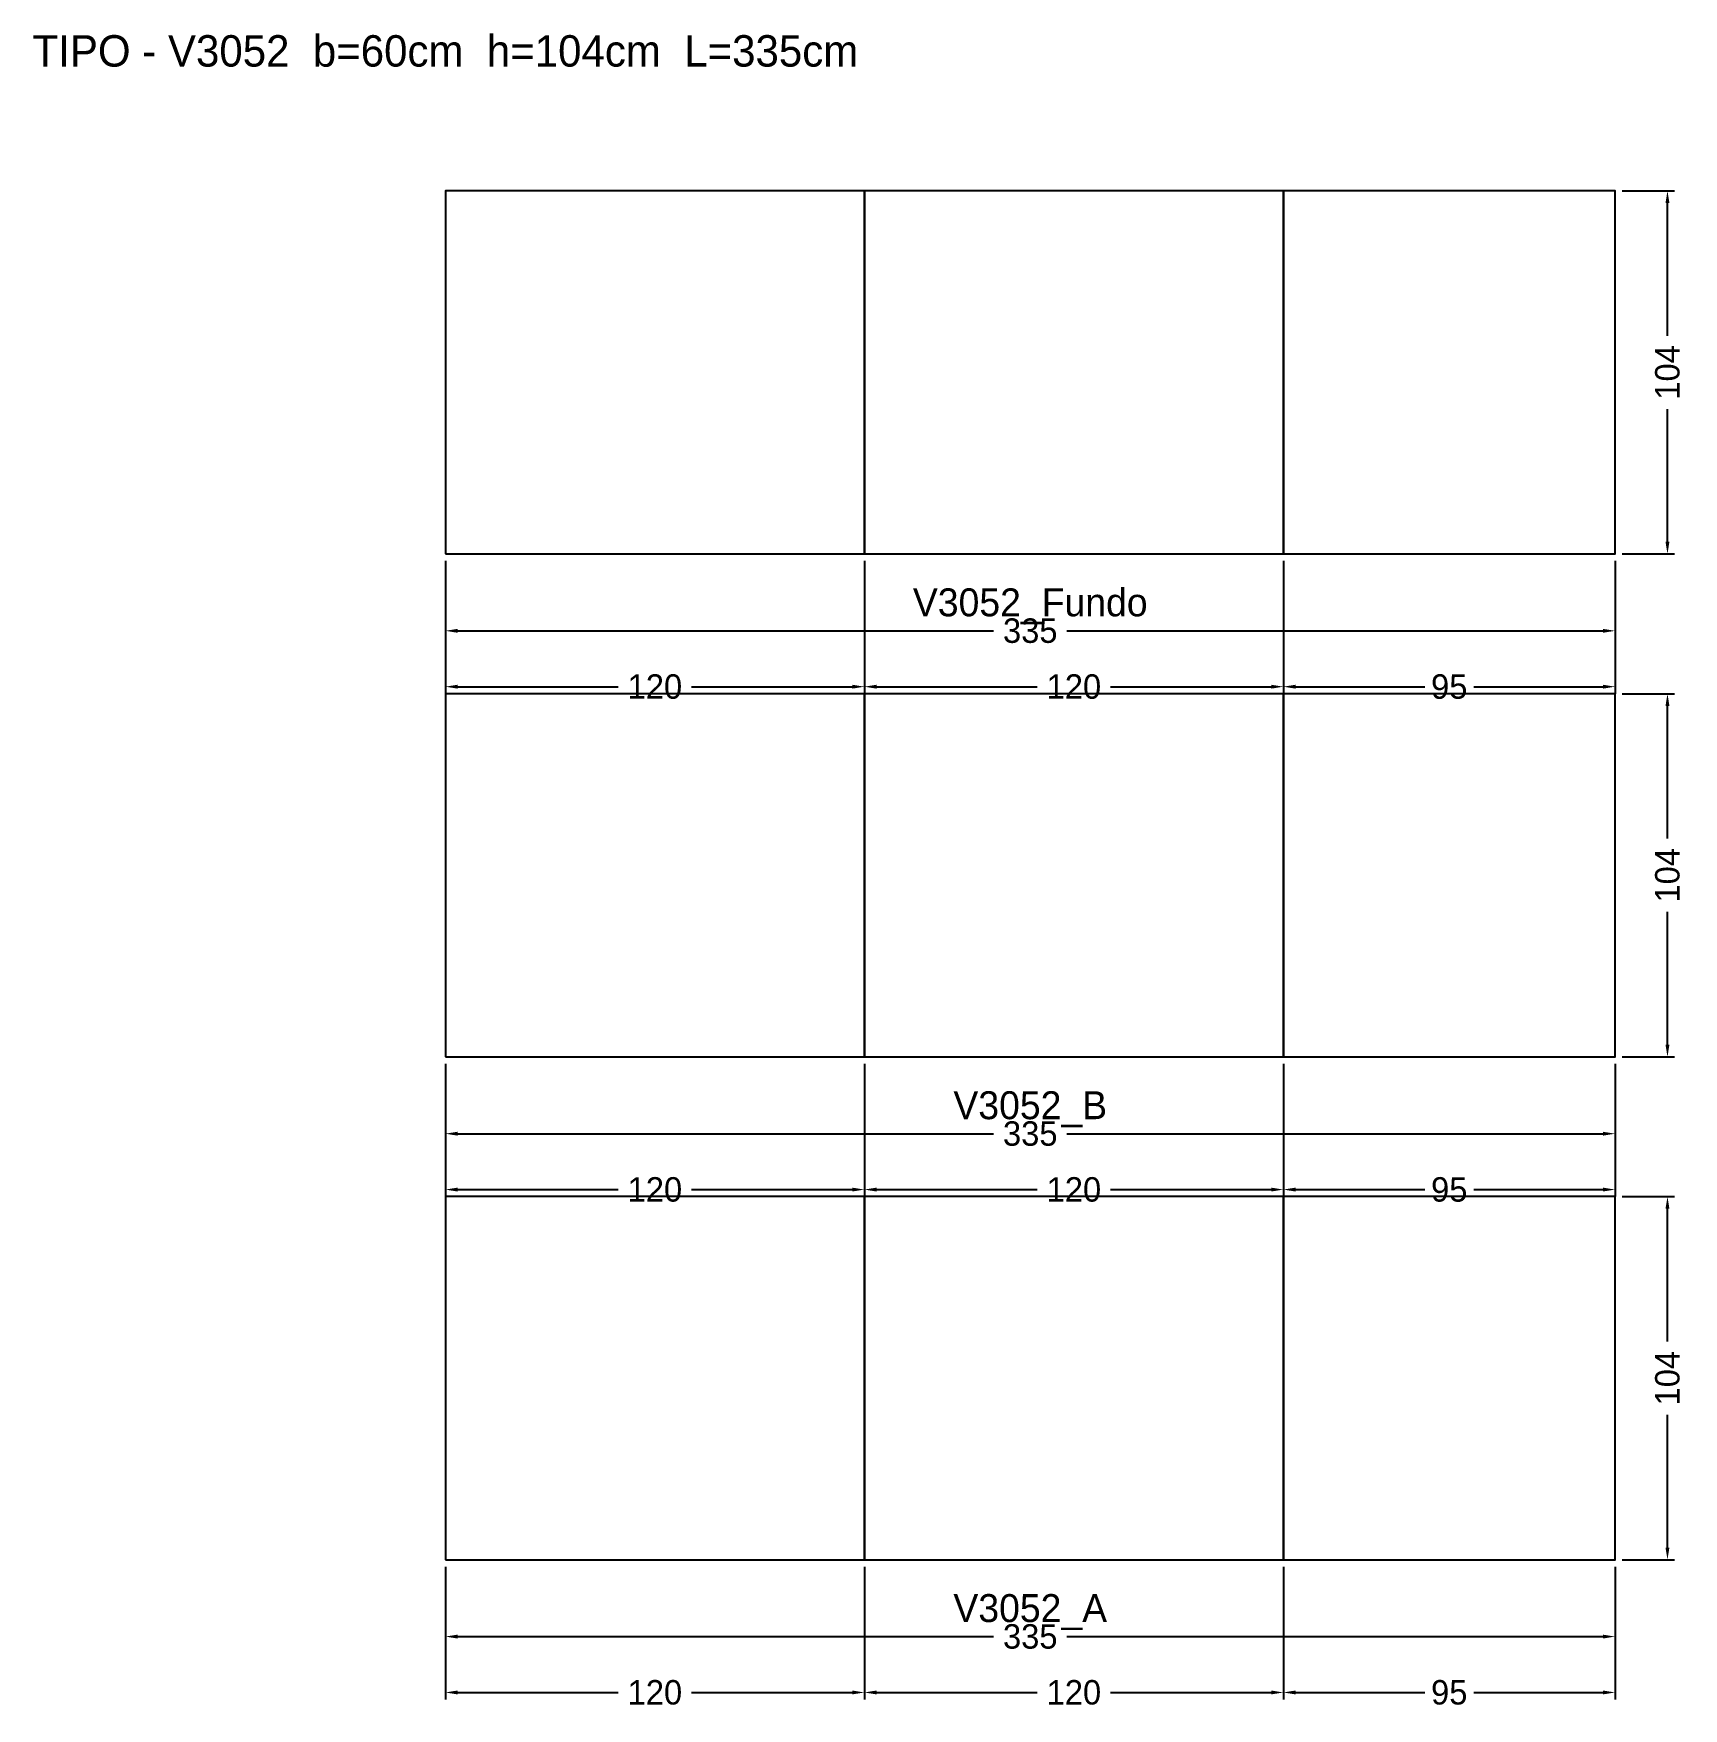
# Model space of a CAD drawing. Header units: metres. Extents: x -118 to 355, y -43 to 437.
import ezdxf

# ---------------------------------------------------------------- set-up
doc = ezdxf.new("R2010")
doc.units = ezdxf.units.M
for name, color, linetype in [('COTA', 3, 'Continuous'), ('NOMENCLATURA', 2, 'Continuous'), ('Paineis', 7, 'Continuous'), ('Texto Secao', 2, 'Continuous')]:
    doc.layers.add(name, color=color, linetype=linetype)
doc.dimstyles.new('COTA_VIG', dxfattribs={"dimtxt": 7, "dimasz": 3.5, "dimexe": 2, "dimexo": 2, "dimgap": 1.5, "dimtad": 1, "dimdec": 1, "dimcen": 2.5, "dimclrd": 3, "dimclre": 3, "dimclrt": 3, "dimazin": 3, "dimtfac": 1, "dimtmove": 0, "dimatfit": 3})

# ---------------------------------------------------------------- blocks, each defined once
blk = doc.blocks.new('_CLOSEDFILLED')
at = {"color": 0, "linetype": 'BYBLOCK'}
blk.add_solid([(-1, 0.16), (0, 0), (-1, -0.16)], dxfattribs=at)
blk = doc.blocks.new('*D1')
at = {"color": 3}
for p, q in [((0, -2), (0, -24)), ((335, -2), (335, -24)), ((3.5, -22), (157, -22)), ((178, -22), (331.5, -22))]:
    blk.add_line(p, q, dxfattribs=at)
at = {"layer": 'Defpoints'}
for p in [(0, 0), (335, 0), (0, -22)]:
    blk.add_point(p, dxfattribs=at)
at = {"layer": 'COTA', "color": 3, "xscale": 3.5, "yscale": 3.5, "rotation": 180}
blk.add_blockref('_CLOSEDFILLED', (0, -22), dxfattribs=at)
at = {"layer": 'COTA', "color": 3, "xscale": 3.5, "yscale": 3.5}
blk.add_blockref('_CLOSEDFILLED', (335, -22), dxfattribs=at)
at = {"layer": 'COTA', "color": 3, "insert": (167.5, -22), "char_height": 7, "attachment_point": 5}
blk.add_mtext('335', dxfattribs=at)
blk = doc.blocks.new('*D2')
at = {"color": 3}
for p, q in [((0, -2), (0, -40)), ((120, -2), (120, -40)), ((3.5, -38), (49.5, -38)), ((70.5, -38), (116.5, -38))]:
    blk.add_line(p, q, dxfattribs=at)
at = {"layer": 'Defpoints'}
for p in [(0, 0), (120, 0), (0, -38)]:
    blk.add_point(p, dxfattribs=at)
at = {"layer": 'COTA', "color": 3, "xscale": 3.5, "yscale": 3.5, "rotation": 180}
blk.add_blockref('_CLOSEDFILLED', (0, -38), dxfattribs=at)
at = {"layer": 'COTA', "color": 3, "xscale": 3.5, "yscale": 3.5}
blk.add_blockref('_CLOSEDFILLED', (120, -38), dxfattribs=at)
at = {"layer": 'COTA', "color": 3, "insert": (60, -38), "char_height": 7, "attachment_point": 5}
blk.add_mtext('120', dxfattribs=at)
blk = doc.blocks.new('*D3')
at = {"color": 3}
for p, q in [((120, -2), (120, -40)), ((240, -2), (240, -40)), ((123.5, -38), (169.5, -38)), ((190.5, -38), (236.5, -38))]:
    blk.add_line(p, q, dxfattribs=at)
at = {"layer": 'Defpoints'}
for p in [(120, 0), (240, 0), (120, -38)]:
    blk.add_point(p, dxfattribs=at)
at = {"layer": 'COTA', "color": 3, "xscale": 3.5, "yscale": 3.5, "rotation": 180}
blk.add_blockref('_CLOSEDFILLED', (120, -38), dxfattribs=at)
at = {"layer": 'COTA', "color": 3, "xscale": 3.5, "yscale": 3.5}
blk.add_blockref('_CLOSEDFILLED', (240, -38), dxfattribs=at)
at = {"layer": 'COTA', "color": 3, "insert": (180, -38), "char_height": 7, "attachment_point": 5}
blk.add_mtext('120', dxfattribs=at)
blk = doc.blocks.new('*D4')
at = {"color": 3}
for p, q in [((240, -2), (240, -40)), ((335, -2), (335, -40)), ((243.5, -38), (280.5, -38)), ((294.5, -38), (331.5, -38))]:
    blk.add_line(p, q, dxfattribs=at)
at = {"layer": 'Defpoints'}
for p in [(240, 0), (335, 0), (240, -38)]:
    blk.add_point(p, dxfattribs=at)
at = {"layer": 'COTA', "color": 3, "xscale": 3.5, "yscale": 3.5, "rotation": 180}
blk.add_blockref('_CLOSEDFILLED', (240, -38), dxfattribs=at)
at = {"layer": 'COTA', "color": 3, "xscale": 3.5, "yscale": 3.5}
blk.add_blockref('_CLOSEDFILLED', (335, -38), dxfattribs=at)
at = {"layer": 'COTA', "color": 3, "insert": (287.5, -38), "char_height": 7, "attachment_point": 5}
blk.add_mtext('95', dxfattribs=at)
blk = doc.blocks.new('*D5')
at = {"color": 3}
for p, q in [((337, 104), (352, 104)), ((350, 62.5), (350, 100.5)), ((350, 3.5), (350, 41.5)), ((337, 0), (352, 0))]:
    blk.add_line(p, q, dxfattribs=at)
at = {"layer": 'Defpoints'}
for p in [(335, 104), (335, 0), (350, 0)]:
    blk.add_point(p, dxfattribs=at)
at = {"layer": 'COTA', "color": 3, "xscale": 3.5, "yscale": 3.5}
for p, rotation in [((350, 104), 90), ((350, 0), 270)]:
    blk.add_blockref('_CLOSEDFILLED', p, dxfattribs=dict(at, rotation=rotation))
at = {"layer": 'COTA', "color": 3, "insert": (350, 52), "char_height": 7, "attachment_point": 5, "rotation": 90}
blk.add_mtext('104', dxfattribs=at)
blk = doc.blocks.new('*D6')
at = {"color": 3}
for p, q in [((0, 142), (0, 120)), ((335, 142), (335, 120)), ((3.5, 122), (157, 122)), ((178, 122), (331.5, 122))]:
    blk.add_line(p, q, dxfattribs=at)
at = {"layer": 'Defpoints'}
for p in [(0, 144), (335, 144), (0, 122)]:
    blk.add_point(p, dxfattribs=at)
at = {"layer": 'COTA', "color": 3, "xscale": 3.5, "yscale": 3.5, "rotation": 180}
blk.add_blockref('_CLOSEDFILLED', (0, 122), dxfattribs=at)
at = {"layer": 'COTA', "color": 3, "xscale": 3.5, "yscale": 3.5}
blk.add_blockref('_CLOSEDFILLED', (335, 122), dxfattribs=at)
at = {"layer": 'COTA', "color": 3, "insert": (167.5, 122), "char_height": 7, "attachment_point": 5}
blk.add_mtext('335', dxfattribs=at)
blk = doc.blocks.new('*D7')
at = {"color": 3}
for p, q in [((0, 142), (0, 104)), ((120, 142), (120, 104)), ((3.5, 106), (49.5, 106)), ((70.5, 106), (116.5, 106))]:
    blk.add_line(p, q, dxfattribs=at)
at = {"layer": 'Defpoints'}
for p in [(0, 144), (120, 144), (0, 106)]:
    blk.add_point(p, dxfattribs=at)
at = {"layer": 'COTA', "color": 3, "xscale": 3.5, "yscale": 3.5, "rotation": 180}
blk.add_blockref('_CLOSEDFILLED', (0, 106), dxfattribs=at)
at = {"layer": 'COTA', "color": 3, "xscale": 3.5, "yscale": 3.5}
blk.add_blockref('_CLOSEDFILLED', (120, 106), dxfattribs=at)
at = {"layer": 'COTA', "color": 3, "insert": (60, 106), "char_height": 7, "attachment_point": 5}
blk.add_mtext('120', dxfattribs=at)
blk = doc.blocks.new('*D8')
at = {"color": 3}
for p, q in [((120, 142), (120, 104)), ((240, 142), (240, 104)), ((123.5, 106), (169.5, 106)), ((190.5, 106), (236.5, 106))]:
    blk.add_line(p, q, dxfattribs=at)
at = {"layer": 'Defpoints'}
for p in [(120, 144), (240, 144), (120, 106)]:
    blk.add_point(p, dxfattribs=at)
at = {"layer": 'COTA', "color": 3, "xscale": 3.5, "yscale": 3.5, "rotation": 180}
blk.add_blockref('_CLOSEDFILLED', (120, 106), dxfattribs=at)
at = {"layer": 'COTA', "color": 3, "xscale": 3.5, "yscale": 3.5}
blk.add_blockref('_CLOSEDFILLED', (240, 106), dxfattribs=at)
at = {"layer": 'COTA', "color": 3, "insert": (180, 106), "char_height": 7, "attachment_point": 5}
blk.add_mtext('120', dxfattribs=at)
blk = doc.blocks.new('*D9')
at = {"color": 3}
for p, q in [((240, 142), (240, 104)), ((335, 142), (335, 104)), ((243.5, 106), (280.5, 106)), ((294.5, 106), (331.5, 106))]:
    blk.add_line(p, q, dxfattribs=at)
at = {"layer": 'Defpoints'}
for p in [(240, 144), (335, 144), (240, 106)]:
    blk.add_point(p, dxfattribs=at)
at = {"layer": 'COTA', "color": 3, "xscale": 3.5, "yscale": 3.5, "rotation": 180}
blk.add_blockref('_CLOSEDFILLED', (240, 106), dxfattribs=at)
at = {"layer": 'COTA', "color": 3, "xscale": 3.5, "yscale": 3.5}
blk.add_blockref('_CLOSEDFILLED', (335, 106), dxfattribs=at)
at = {"layer": 'COTA', "color": 3, "insert": (287.5, 106), "char_height": 7, "attachment_point": 5}
blk.add_mtext('95', dxfattribs=at)
blk = doc.blocks.new('*D10')
at = {"color": 3}
for p, q in [((337, 248), (352, 248)), ((350, 206.5), (350, 244.5)), ((350, 147.5), (350, 185.5)), ((337, 144), (352, 144))]:
    blk.add_line(p, q, dxfattribs=at)
at = {"layer": 'Defpoints'}
for p in [(335, 248), (335, 144), (350, 144)]:
    blk.add_point(p, dxfattribs=at)
at = {"layer": 'COTA', "color": 3, "xscale": 3.5, "yscale": 3.5}
for p, rotation in [((350, 248), 90), ((350, 144), 270)]:
    blk.add_blockref('_CLOSEDFILLED', p, dxfattribs=dict(at, rotation=rotation))
at = {"layer": 'COTA', "color": 3, "insert": (350, 196), "char_height": 7, "attachment_point": 5, "rotation": 90}
blk.add_mtext('104', dxfattribs=at)
blk = doc.blocks.new('*D11')
at = {"color": 3}
for p, q in [((0, 286), (0, 264)), ((335, 286), (335, 264)), ((3.5, 266), (157, 266)), ((178, 266), (331.5, 266))]:
    blk.add_line(p, q, dxfattribs=at)
at = {"layer": 'Defpoints'}
for p in [(0, 288), (335, 288), (0, 266)]:
    blk.add_point(p, dxfattribs=at)
at = {"layer": 'COTA', "color": 3, "xscale": 3.5, "yscale": 3.5, "rotation": 180}
blk.add_blockref('_CLOSEDFILLED', (0, 266), dxfattribs=at)
at = {"layer": 'COTA', "color": 3, "xscale": 3.5, "yscale": 3.5}
blk.add_blockref('_CLOSEDFILLED', (335, 266), dxfattribs=at)
at = {"layer": 'COTA', "color": 3, "insert": (167.5, 266), "char_height": 7, "attachment_point": 5}
blk.add_mtext('335', dxfattribs=at)
blk = doc.blocks.new('*D12')
at = {"color": 3}
for p, q in [((0, 286), (0, 248)), ((120, 286), (120, 248)), ((3.5, 250), (49.5, 250)), ((70.5, 250), (116.5, 250))]:
    blk.add_line(p, q, dxfattribs=at)
at = {"layer": 'Defpoints'}
for p in [(0, 288), (120, 288), (0, 250)]:
    blk.add_point(p, dxfattribs=at)
at = {"layer": 'COTA', "color": 3, "xscale": 3.5, "yscale": 3.5, "rotation": 180}
blk.add_blockref('_CLOSEDFILLED', (0, 250), dxfattribs=at)
at = {"layer": 'COTA', "color": 3, "xscale": 3.5, "yscale": 3.5}
blk.add_blockref('_CLOSEDFILLED', (120, 250), dxfattribs=at)
at = {"layer": 'COTA', "color": 3, "insert": (60, 250), "char_height": 7, "attachment_point": 5}
blk.add_mtext('120', dxfattribs=at)
blk = doc.blocks.new('*D13')
at = {"color": 3}
for p, q in [((120, 286), (120, 248)), ((240, 286), (240, 248)), ((123.5, 250), (169.5, 250)), ((190.5, 250), (236.5, 250))]:
    blk.add_line(p, q, dxfattribs=at)
at = {"layer": 'Defpoints'}
for p in [(120, 288), (240, 288), (120, 250)]:
    blk.add_point(p, dxfattribs=at)
at = {"layer": 'COTA', "color": 3, "xscale": 3.5, "yscale": 3.5, "rotation": 180}
blk.add_blockref('_CLOSEDFILLED', (120, 250), dxfattribs=at)
at = {"layer": 'COTA', "color": 3, "xscale": 3.5, "yscale": 3.5}
blk.add_blockref('_CLOSEDFILLED', (240, 250), dxfattribs=at)
at = {"layer": 'COTA', "color": 3, "insert": (180, 250), "char_height": 7, "attachment_point": 5}
blk.add_mtext('120', dxfattribs=at)
blk = doc.blocks.new('*D14')
at = {"color": 3}
for p, q in [((240, 286), (240, 248)), ((335, 286), (335, 248)), ((243.5, 250), (280.5, 250)), ((294.5, 250), (331.5, 250))]:
    blk.add_line(p, q, dxfattribs=at)
at = {"layer": 'Defpoints'}
for p in [(240, 288), (335, 288), (240, 250)]:
    blk.add_point(p, dxfattribs=at)
at = {"layer": 'COTA', "color": 3, "xscale": 3.5, "yscale": 3.5, "rotation": 180}
blk.add_blockref('_CLOSEDFILLED', (240, 250), dxfattribs=at)
at = {"layer": 'COTA', "color": 3, "xscale": 3.5, "yscale": 3.5}
blk.add_blockref('_CLOSEDFILLED', (335, 250), dxfattribs=at)
at = {"layer": 'COTA', "color": 3, "insert": (287.5, 250), "char_height": 7, "attachment_point": 5}
blk.add_mtext('95', dxfattribs=at)
blk = doc.blocks.new('*D15')
at = {"color": 3}
for p, q in [((337, 392), (352, 392)), ((350, 350.5), (350, 388.5)), ((350, 291.5), (350, 329.5)), ((337, 288), (352, 288))]:
    blk.add_line(p, q, dxfattribs=at)
at = {"layer": 'Defpoints'}
for p in [(335, 392), (335, 288), (350, 288)]:
    blk.add_point(p, dxfattribs=at)
at = {"layer": 'COTA', "color": 3, "xscale": 3.5, "yscale": 3.5}
for p, rotation in [((350, 392), 90), ((350, 288), 270)]:
    blk.add_blockref('_CLOSEDFILLED', p, dxfattribs=dict(at, rotation=rotation))
at = {"layer": 'COTA', "color": 3, "insert": (350, 340), "char_height": 7, "attachment_point": 5, "rotation": 90}
blk.add_mtext('104', dxfattribs=at)

msp = doc.modelspace()

# ---------------------------------------------------------------- linework, layer by layer
at = {"layer": 'Paineis'}
for points in [[(0, 288), (120, 288), (120, 392), (0, 392)], [(120, 288), (240, 288), (240, 392), (120, 392)], [(240, 288), (335, 288), (335, 392), (240, 392)], [(0, 144), (120, 144), (120, 248), (0, 248)], [(120, 144), (240, 144), (240, 248), (120, 248)], [(240, 144), (335, 144), (335, 248), (240, 248)], [(0, 0), (120, 0), (120, 104), (0, 104)], [(120, 0), (240, 0), (240, 104), (120, 104)], [(240, 0), (335, 0), (335, 104), (240, 104)]]:
    msp.add_lwpolyline(points, close=True, dxfattribs=at)

# ---------------------------------------------------------------- texts
at = {"layer": 'NOMENCLATURA', "insert": (0, 432), "char_height": 9, "width": 355, "attachment_point": 5}
msp.add_mtext('TIPO - V3052  b=60cm  h=104cm  L=335cm', dxfattribs=at)
at = {"layer": 'Texto Secao', "char_height": 8, "width": 355, "attachment_point": 5}
for s, insert in [('V3052_Fundo', (167.5, 273)), ('V3052_B', (167.5, 129)), ('V3052_A', (167.5, -15))]:
    msp.add_mtext(s, dxfattribs=dict(at, insert=insert))

# ---------------------------------------------------------------- dimensions: what is measured, and where the dimension line sits
at = {"layer": 'COTA'}
for base, p1, p2, picture, middle in [((350, 288), (335, 288), (335, 392), '*D15', (350, 340)), ((350, 144), (335, 144), (335, 248), '*D10', (350, 196)), ((350, 0), (335, 0), (335, 104), '*D5', (350, 52))]:
    dim = msp.add_linear_dim(base=base, p1=p1, p2=p2, angle=90, dimstyle='COTA_VIG', dxfattribs=at)
    dim.commit()
    dim.dimension.update_dxf_attribs({"geometry": picture, "text_midpoint": middle})
for base, p1, p2, picture, middle in [((0, 266), (0, 288), (335, 288), '*D11', (167.5, 266)), ((0, 250), (0, 288), (120, 288), '*D12', (60, 250)), ((120, 250), (120, 288), (240, 288), '*D13', (180, 250)), ((240, 250), (240, 288), (335, 288), '*D14', (287.5, 250)), ((0, 122), (0, 144), (335, 144), '*D6', (167.5, 122)), ((0, 106), (0, 144), (120, 144), '*D7', (60, 106)), ((120, 106), (120, 144), (240, 144), '*D8', (180, 106)), ((240, 106), (240, 144), (335, 144), '*D9', (287.5, 106)), ((0, -22), (0, 0), (335, 0), '*D1', (167.5, -22)), ((0, -38), (0, 0), (120, 0), '*D2', (60, -38)), ((120, -38), (120, 0), (240, 0), '*D3', (180, -38)), ((240, -38), (240, 0), (335, 0), '*D4', (287.5, -38))]:
    dim = msp.add_linear_dim(base=base, p1=p1, p2=p2, dimstyle='COTA_VIG', dxfattribs=at)
    dim.commit()
    dim.dimension.update_dxf_attribs({"geometry": picture, "text_midpoint": middle})

doc.saveas('drawing.dxf')
